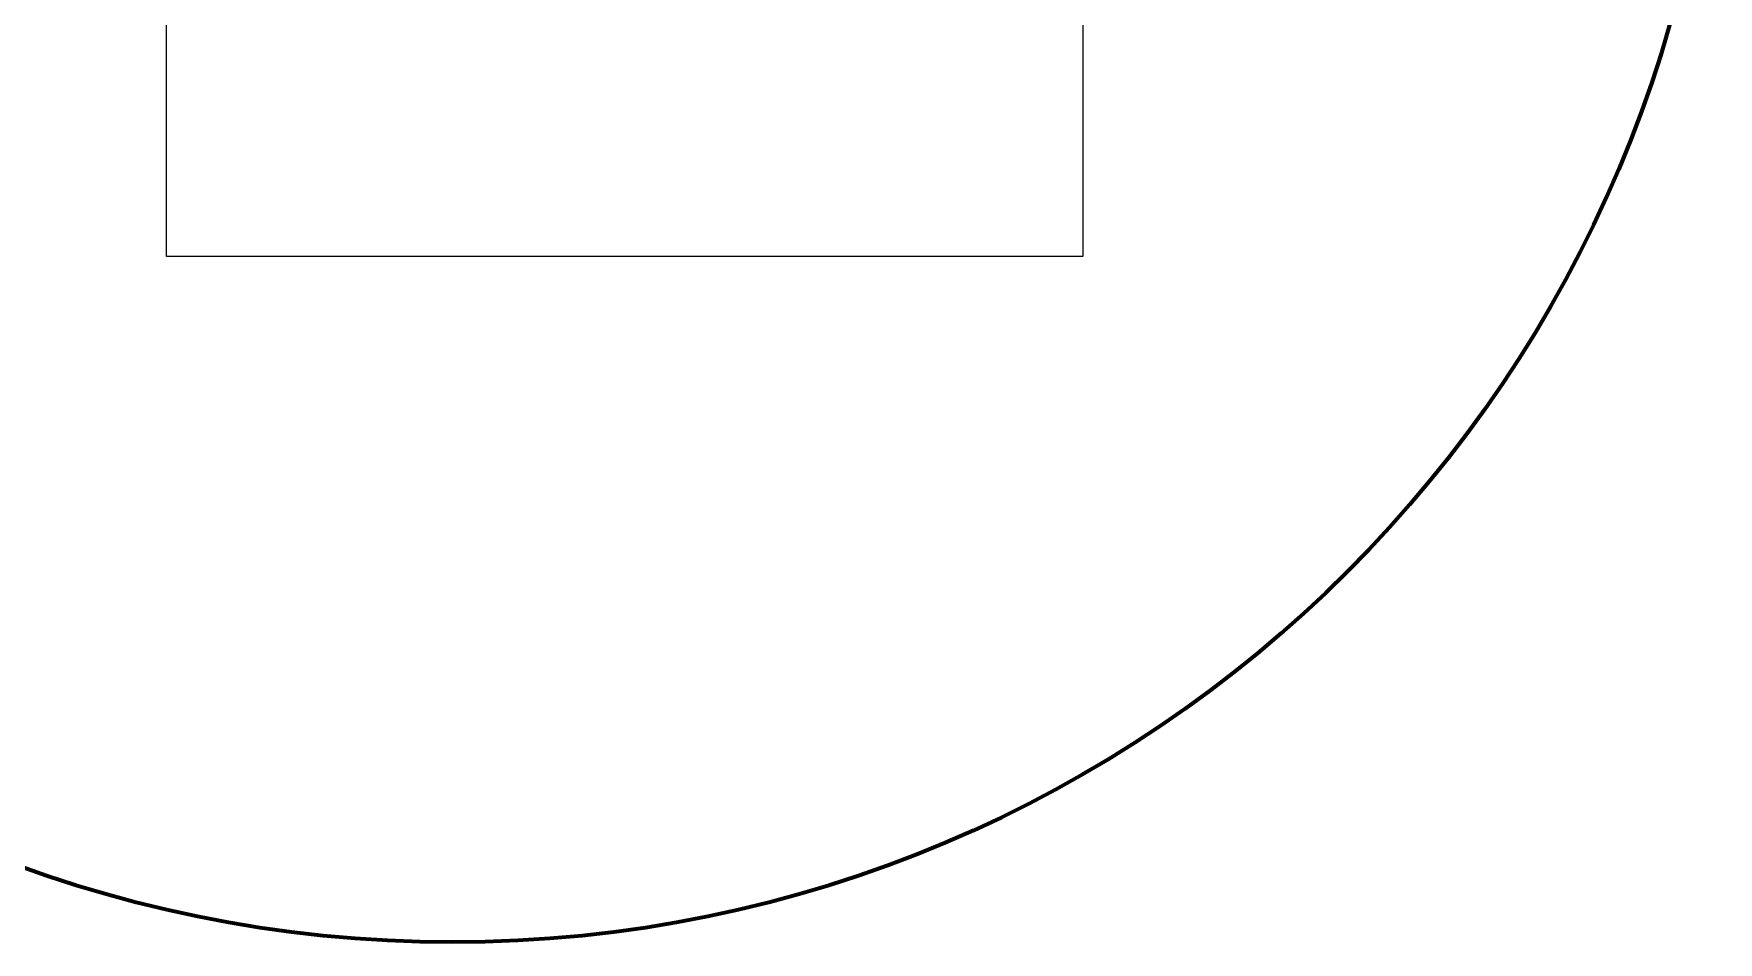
# Model space of a CAD drawing. Header units: millimetres. Extents: x -4040 to 97987, y -17467 to 39515.
# Drawn here: x 59913 to 97834, y -17467 to 2981 of the extents above; entities that cross this region are included whole.
import ezdxf
from ezdxf.enums import TextEntityAlignment as Align

# ---------------------------------------------------------------- set-up
doc = ezdxf.new("R2010")
doc.units = ezdxf.units.MM
doc.header["$MEASUREMENT"] = 0
for name, color, linetype in [('NewA-Ee_30_60-M_Pavements', 7, 'Continuous'), ('NewA-SL-M_SpacesExternal', 7, 'Continuous'), ('NewA-Zz_50_10_70-P_BoundarySiteRed', 7, 'Continuous')]:
    doc.layers.add(name, color=color, linetype=linetype)
doc.styles.add('GENERATED_STYLE_1', font='')
doc.styles.get('GENERATED_STYLE_1').set_extended_font_data('Arial')

# ---------------------------------------------------------------- blocks, each defined once
blk = doc.blocks.new('BUILDING SITE_Site_23_1', base_point=(51669, 4145))
at = {"layer": 'NewA-SL-M_SpacesExternal', "color": 253, "linetype": 'Continuous', "lineweight": 13}
for p, q in [((83528, 10987), (83528, -2031)), ((62903, -2031), (62903, 7578)), ((83528, -2031), (62903, -2031))]:
    blk.add_line(p, q, dxfattribs=at)
for start, end in [(314.6024, 1.1673), (217.8154, 270), (270, 314.6024)]:
    blk.add_arc((69343, 11024), 28491, start, end, dxfattribs=at)
at = {"layer": 'NewA-SL-M_SpacesExternal', "color": 5, "lineweight": 70, "style": 'GENERATED_STYLE_1'}
for tag, height, p in [('ROOM_NAME', 200, (51669, 4453)), ('ROOM_NUMBER', 150, (51669, 4150)), ('adj_text', 150, (51669, 3914))]:
    blk.add_attdef(tag, text='', height=height, dxfattribs=at).set_placement(p, align=Align.TOP_CENTER)
blk = doc.blocks.new('Mesh_1_1', base_point=(69343, 39515))
at = {"layer": 'NewA-Ee_30_60-M_Pavements', "color": 254, "linetype": 'Continuous', "lineweight": 13, "flags": 128}
blk.add_lwpolyline([(69343, 39515, -0.414214), (97834, 11024, -0.414214), (69343, -17467, -0.414214), (40852, 11024, -0.414214)], format="xyb", close=True, dxfattribs=at)

msp = doc.modelspace()

# ---------------------------------------------------------------- linework, layer by layer
at = {"layer": 'NewA-Zz_50_10_70-P_BoundarySiteRed', "color": 1, "linetype": 'Continuous', "lineweight": 140}
msp.add_circle((69343.1, 11023.9), 28490.7, dxfattribs=at)

# ---------------------------------------------------------------- block references
at = {"layer": 'NewA-Ee_30_60-M_Pavements', "color": 254, "lineweight": 13}
msp.add_blockref('Mesh_1_1', (69343.1, 39514.6), dxfattribs=at)
at = {"layer": 'NewA-SL-M_SpacesExternal', "linetype": 'Continuous'}
msp.add_blockref('BUILDING SITE_Site_23_1', (51668.8, 4144.7), dxfattribs=at)

doc.saveas('drawing.dxf')
